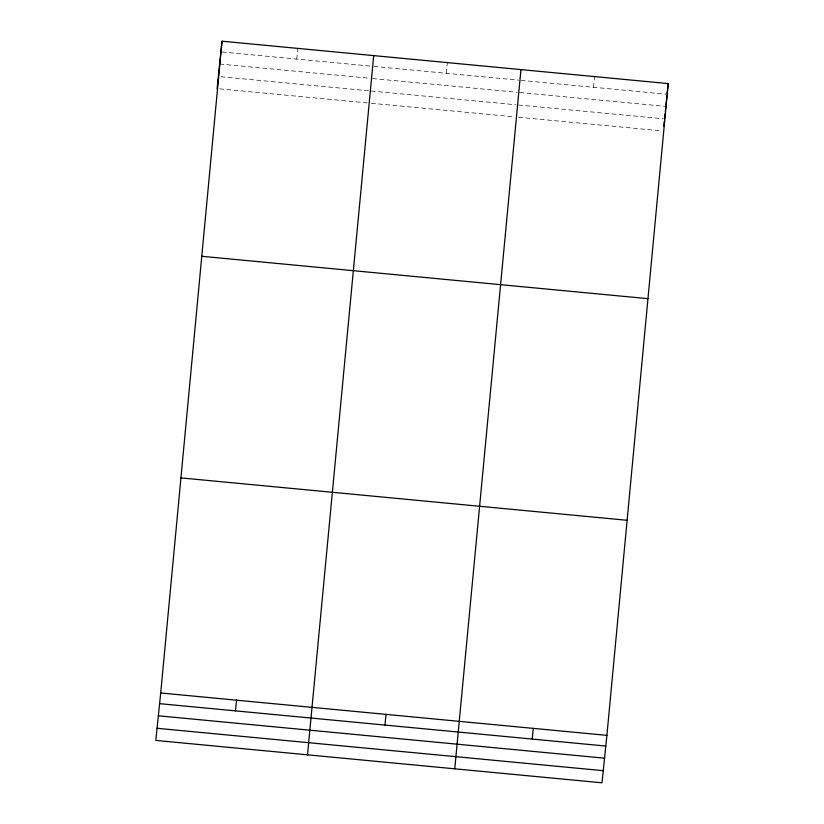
<?xml version="1.0" encoding="UTF-8"?>
<svg xmlns="http://www.w3.org/2000/svg" width="824" height="824" viewBox="0 0 824 824"><rect width="100%" height="100%" fill="white"/><g stroke="black" fill="none" stroke-linecap="round" stroke-linejoin="round"><path stroke-width="0.62" stroke-dasharray="4.12 3.09" d="M296.753 59.081L297.855 48.41M446.227 73.285L447.329 62.603M593.465 87.272L594.567 76.591M222.161 51.994L371.336 66.167M373.869 66.414L518.574 80.155M521.118 80.402L665.813 94.142M219.648 64.004L370.089 78.301M372.623 78.538L517.317 92.288M519.862 92.525L664.566 106.275M220.883 76.745L368.792 90.795M371.325 91.031L516.03 104.782M518.574 105.019L663.269 118.769M219.627 88.868L367.545 102.918M371.346 103.278L514.773 116.905M518.584 117.266L662.022 130.892"/><path stroke-width="1.24" d="M160.711 692.984L222.006 41.2L668.192 83.585L606.897 735.369L601.994 782.8L155.808 740.416L160.711 692.984L606.897 735.369M373.705 55.61L307.517 754.825M520.953 69.597L454.755 768.813M217.103 88.632L222.006 41.2M235.458 710.875L236.56 700.194M384.932 725.069L386.034 714.387M532.17 739.056L533.272 728.375M663.794 126.165L664.288 121.313M664.546 118.883L665.061 113.887M665.318 111.384L666.966 95.481M667.09 94.266L668.192 83.585M201.777 256.285L647.963 298.669M180.94 477.899L627.126 520.284M159.609 703.665L605.794 746.05M158.352 715.799L604.538 758.183M157.065 728.292L603.25 770.677"/></g></svg>
